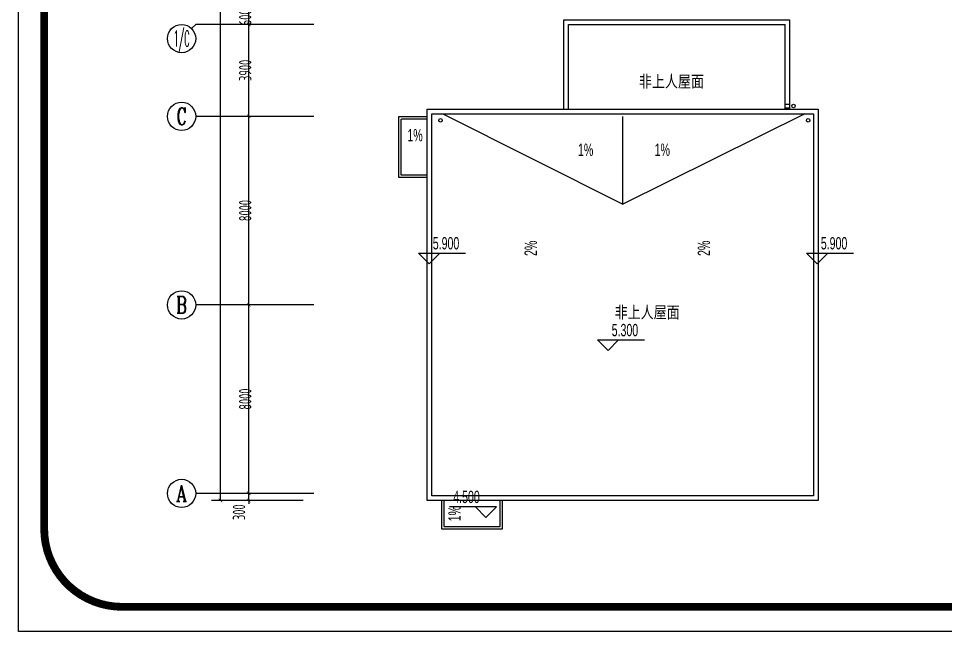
# Model space of a CAD drawing. Header units: inches. Extents: x 871252 to 1312932, y -88801 to 86720.
# Drawn here: x 1039901 to 1079251, y 7391 to 33400 of the extents above; entities that cross this region are included whole.
import ezdxf
from ezdxf.enums import TextEntityAlignment as Align

# ---------------------------------------------------------------- set-up
doc = ezdxf.new("R2010")
doc.units = ezdxf.units.IN
doc.header["$MEASUREMENT"] = 0
doc.linetypes.add('DASH', pattern=[0.35, 0.25, -0.1])
for name, color, linetype in [('0-雨水', 141, 'Continuous'), ('AXIS', 3, 'Continuous'), ('AXIS_TEXT', 7, 'Continuous'), ('DIM_ELEV', 3, 'Continuous'), ('DIM_SYMB', 3, 'Continuous'), ('PUB_STRM', 4, 'Continuous'), ('PUB_TEXT', 151, 'Continuous'), ('STAIR', 6, 'Continuous'), ('外框', 7, 'Continuous')]:
    doc.layers.add(name, color=color, linetype=linetype)
doc.styles.add('_TCH_AXIS', font='COMPLEX', dxfattribs={"bigfont": 'GBCBIG'})
doc.styles.add('_TCH_DIM', font='stylu.ttf')
doc.styles.add('_TCH_DIM_T3', font='TSSDENG', dxfattribs={"width": 0.64, "bigfont": 'TSSDCHN'})
doc.styles.add('COMPLEX', font='stylu.ttf')
doc.dimstyles.new('_TCH_ARCH&&150', dxfattribs={"dimtxt": 525, "dimasz": 150, "dimexe": 375, "dimexo": 450, "dimgap": 150, "dimtad": 1, "dimdec": 0, "dimzin": 0, "dimdsep": 46, "dimtxsty": '_TCH_DIM_T3', "dimblk": 'ARCHTICK', "dimcen": 0.09, "dimclrt": 7, "dimazin": 2, "dimtfac": 1, "dimtdec": 0, "dimtix": 1, "dimtmove": 2, "dimatfit": 3, "dimfxl": 0, "dimtolj": 1, "dimtzin": 0, "dimarcsym": 0})

# ---------------------------------------------------------------- blocks, each defined once
blk = doc.blocks.new('_ArchTick')
at = {"color": 0, "linetype": 'ByBlock', "const_width": 0.15}
blk.add_lwpolyline([(-0.5, -0.5), (0.5, 0.5)], dxfattribs=at)
blk = doc.blocks.new('*D67')
at = {"layer": 'AXIS', "color": 0, "lineweight": -2, "transparency": 16777216}
for p, q in [((1049673, 13250), (1049673, 13400)), ((1051983, 13250), (1049298, 13250)), ((1049673, 12950), (1049673, 13250)), ((1051983, 12950), (1049298, 12950)), ((1049673, 12950), (1049673, 12800))]:
    blk.add_line(p, q, dxfattribs=at)
at = {"layer": 'Defpoints', "color": 0, "transparency": 16777216}
for p in [(1049673, 13250), (1052433, 13250), (1052433, 12950)]:
    blk.add_point(p, dxfattribs=at)
at = {"layer": 'AXIS', "color": 0, "lineweight": -2, "transparency": 16777216, "xscale": 150, "yscale": 150, "zscale": 150}
for p, rotation in [((1049673, 13250), 270), ((1049673, 12950), 90)]:
    blk.add_blockref('_ArchTick', p, dxfattribs=dict(at, rotation=rotation))
at = {"layer": 'AXIS', "color": 7, "transparency": 16777216, "insert": (1049260, 12451), "char_height": 525, "attachment_point": 5, "rotation": 90, "style": '_TCH_DIM_T3'}
blk.add_mtext('\\A1;300', dxfattribs=at)
blk = doc.blocks.new('*D68')
at = {"layer": 'AXIS', "color": 0, "lineweight": -2, "transparency": 16777216}
for p, q in [((1051983, 21250), (1049298, 21250)), ((1049673, 13250), (1049673, 21250)), ((1051983, 13250), (1049298, 13250))]:
    blk.add_line(p, q, dxfattribs=at)
at = {"layer": 'Defpoints', "color": 0, "transparency": 16777216}
for p in [(1049673, 21250), (1052433, 21250), (1052433, 13250)]:
    blk.add_point(p, dxfattribs=at)
at = {"layer": 'AXIS', "color": 0, "lineweight": -2, "transparency": 16777216, "xscale": 150, "yscale": 150, "zscale": 150}
for p, rotation in [((1049673, 21250), 90), ((1049673, 13250), 270)]:
    blk.add_blockref('_ArchTick', p, dxfattribs=dict(at, rotation=rotation))
at = {"layer": 'AXIS', "color": 7, "transparency": 16777216, "insert": (1049523, 17250), "char_height": 525, "attachment_point": 5, "rotation": 90, "style": '_TCH_DIM_T3'}
blk.add_mtext('\\A1;8000', dxfattribs=at)
blk = doc.blocks.new('*D69')
at = {"layer": 'AXIS', "color": 0, "lineweight": -2, "transparency": 16777216}
for p, q in [((1051983, 29250), (1049298, 29250)), ((1049673, 21250), (1049673, 29250)), ((1051983, 21250), (1049298, 21250))]:
    blk.add_line(p, q, dxfattribs=at)
at = {"layer": 'Defpoints', "color": 0, "transparency": 16777216}
for p in [(1049673, 29250), (1052433, 29250), (1052433, 21250)]:
    blk.add_point(p, dxfattribs=at)
at = {"layer": 'AXIS', "color": 0, "lineweight": -2, "transparency": 16777216, "xscale": 150, "yscale": 150, "zscale": 150}
for p, rotation in [((1049673, 29250), 90), ((1049673, 21250), 270)]:
    blk.add_blockref('_ArchTick', p, dxfattribs=dict(at, rotation=rotation))
at = {"layer": 'AXIS', "color": 7, "transparency": 16777216, "insert": (1049523, 25250), "char_height": 525, "attachment_point": 5, "rotation": 90, "style": '_TCH_DIM_T3'}
blk.add_mtext('\\A1;8000', dxfattribs=at)
blk = doc.blocks.new('*D70')
at = {"layer": 'AXIS', "color": 0, "lineweight": -2, "transparency": 16777216}
for p, q in [((1051983, 33150), (1049298, 33150)), ((1049673, 29250), (1049673, 33150)), ((1051983, 29250), (1049298, 29250))]:
    blk.add_line(p, q, dxfattribs=at)
at = {"layer": 'Defpoints', "color": 0, "transparency": 16777216}
for p in [(1049673, 33150), (1052433, 33150), (1052433, 29250)]:
    blk.add_point(p, dxfattribs=at)
at = {"layer": 'AXIS', "color": 0, "lineweight": -2, "transparency": 16777216, "xscale": 150, "yscale": 150, "zscale": 150}
for p, rotation in [((1049673, 33150), 90), ((1049673, 29250), 270)]:
    blk.add_blockref('_ArchTick', p, dxfattribs=dict(at, rotation=rotation))
at = {"layer": 'AXIS', "color": 7, "transparency": 16777216, "insert": (1049523, 31200), "char_height": 525, "attachment_point": 5, "rotation": 90, "style": '_TCH_DIM_T3'}
blk.add_mtext('\\A1;3900', dxfattribs=at)
blk = doc.blocks.new('*D71')
at = {"layer": 'AXIS', "color": 0, "lineweight": -2, "transparency": 16777216}
for p, q in [((1051983, 33750), (1049298, 33750)), ((1049673, 33150), (1049673, 33750)), ((1051983, 33150), (1049298, 33150))]:
    blk.add_line(p, q, dxfattribs=at)
at = {"layer": 'Defpoints', "color": 0, "transparency": 16777216}
for p in [(1049673, 33750), (1052433, 33750), (1052433, 33150)]:
    blk.add_point(p, dxfattribs=at)
at = {"layer": 'AXIS', "color": 0, "lineweight": -2, "transparency": 16777216, "xscale": 150, "yscale": 150, "zscale": 150}
for p, rotation in [((1049673, 33750), 90), ((1049673, 33150), 270)]:
    blk.add_blockref('_ArchTick', p, dxfattribs=dict(at, rotation=rotation))
at = {"layer": 'AXIS', "color": 7, "transparency": 16777216, "insert": (1049523, 33450), "char_height": 525, "attachment_point": 5, "rotation": 90, "style": '_TCH_DIM_T3'}
blk.add_mtext('\\A1;600', dxfattribs=at)
blk = doc.blocks.new('*D78')
at = {"layer": 'AXIS', "color": 0, "lineweight": -2, "transparency": 16777216}
for p, q in [((1051983, 77610), (1048098, 77610)), ((1048473, 12950), (1048473, 77610)), ((1051983, 12950), (1048098, 12950))]:
    blk.add_line(p, q, dxfattribs=at)
at = {"layer": 'Defpoints', "color": 0, "transparency": 16777216}
for p in [(1048473, 77610), (1052433, 77610), (1052433, 12950)]:
    blk.add_point(p, dxfattribs=at)
at = {"layer": 'AXIS', "color": 0, "lineweight": -2, "transparency": 16777216, "xscale": 150, "yscale": 150, "zscale": 150}
for p, rotation in [((1048473, 77610), 90), ((1048473, 12950), 270)]:
    blk.add_blockref('_ArchTick', p, dxfattribs=dict(at, rotation=rotation))
at = {"layer": 'AXIS', "color": 7, "transparency": 16777216, "insert": (1048323, 45280), "char_height": 525, "attachment_point": 5, "rotation": 90, "style": '_TCH_DIM_T3'}
blk.add_mtext('\\A1;64660', dxfattribs=at)
blk = doc.blocks.new('_AXISO')
blk.add_circle((0, 0), 0.5)
at = {"layer": 'AXIS_TEXT', "style": 'COMPLEX', "width": 1.041667}
blk.add_attdef('A', text='', height=0.56, dxfattribs=at).set_placement((-0.25, -0.28), (0.25, -0.28), align=Align.FIT)

msp = doc.modelspace()

# ---------------------------------------------------------------- linework, layer by layer
at = {"layer": '0-雨水'}
for p, q in [((1057917.4, 29349.7), (1065551.2, 25527.8)), ((1073282.9, 29349.7), (1065551.2, 25527.8)), ((1065551.2, 25527.8), (1065551.2, 29249.7))]:
    msp.add_line(p, q, dxfattribs=at)
at = {"layer": 'AXIS'}
for p, q in [((1047247.1, 32973.9), (1047422.8, 33149.7)), ((1052433.3, 33149.7), (1047422.8, 33149.7)), ((1052433.3, 29249.7), (1047422.8, 29249.7)), ((1052433.3, 21249.7), (1047422.8, 21249.7)), ((1052433.3, 13249.7), (1047422.8, 13249.7))]:
    msp.add_line(p, q, dxfattribs=at)
at = {"layer": 'DIM_ELEV'}
for p, q in [((1057330.1, 22995.7), (1056880.1, 23445.7)), ((1056880.1, 23445.7), (1058875.7, 23445.7)), ((1057330.1, 22995.7), (1057780.1, 23445.7)), ((1073803.2, 22995.7), (1073353.2, 23445.7)), ((1073353.2, 23445.7), (1075348.8, 23445.7)), ((1073803.2, 22995.7), (1074253.2, 23445.7)), ((1064925.5, 19309.3), (1064475.5, 19759.3)), ((1064475.5, 19759.3), (1066471.1, 19759.3)), ((1064925.5, 19309.3), (1065375.5, 19759.3)), ((1060195, 12681.3), (1058199.4, 12681.3)), ((1059745, 12231.3), (1059295, 12681.3)), ((1059745, 12231.3), (1060195, 12681.3))]:
    msp.add_line(p, q, dxfattribs=at)
at = {"layer": 'DIM_SYMB'}
for points in [[(1057180.9, 28028.9, 0, 0, 0), (1056629.9, 28028.9, 120, 0, 0), (1056179.9, 28028.9, 0, 0, 0)], [(1064667.8, 27413.4, 0, 0, 0), (1063630.3, 27413.4, 120, 0, 0), (1063180.3, 27413.4, 0, 0, 0)], [(1066434.5, 27413.4, 0, 0, 0), (1067472.1, 27413.4, 120, 0, 0), (1067922.1, 27413.4, 0, 0, 0)], [(1062065.4, 22885.3, 0, 0, 0), (1062065.4, 23922.9, 120, 0, 0), (1062065.4, 24372.9, 0, 0, 0)], [(1069413.9, 22885.3, 0, 0, 0), (1069413.9, 23922.9, 120, 0, 0), (1069413.9, 24372.9, 0, 0, 0)], [(1058826.7, 12807.2, 0, 0, 0), (1058826.7, 12319.8, 120, 0, 0), (1058826.7, 11869.8, 0, 0, 0)]]:
    msp.add_lwpolyline(points, format="xyseb", dxfattribs=at)
at = {"layer": 'PUB_STRM', "linetype": 'DASH'}
for p, q in [((1072451.2, 29764.4), (1072651.2, 29764.4)), ((1072451.2, 29614.4), (1072651.2, 29614.4))]:
    msp.add_line(p, q, dxfattribs=at)
at = {"layer": 'PUB_STRM'}
for centre in [(1072801.2, 29689.4), (1057816.7, 29078.1), (1073425.4, 29078.1)]:
    msp.add_circle(centre, 75, dxfattribs=at)
at = {"layer": 'STAIR'}
for p, q in [((1063051.2, 29549.7), (1063051.2, 33349.7)), ((1063051.2, 33349.7), (1072651.2, 33349.7)), ((1063251.2, 29549.7), (1063251.2, 33149.7)), ((1063251.2, 33149.7), (1072451.2, 33149.7)), ((1072451.2, 29549.7), (1072451.2, 33149.7)), ((1072651.2, 29549.7), (1072651.2, 33349.7)), ((1063051.2, 29549.7), (1063251.2, 29549.7)), ((1072451.2, 29549.7), (1072651.2, 29549.7)), ((1058051.2, 11749.7), (1060451.2, 11749.7))]:
    msp.add_line(p, q, dxfattribs=at)
for points in [[(1057251.2, 29549.7), (1073851.2, 29549.7), (1073851.2, 12949.7), (1057251.2, 12949.7)], [(1057451.2, 29349.7), (1073651.2, 29349.7), (1073651.2, 13149.7), (1057451.2, 13149.7)]]:
    msp.add_lwpolyline(points, close=True, dxfattribs=at)
for points in [[(1057251.2, 26649.7), (1056051.2, 26649.7), (1056051.2, 29249.7), (1057251.2, 29249.7)], [(1057851.2, 12949.7), (1057851.2, 11749.7), (1060451.2, 11749.7), (1060451.2, 12949.7)]]:
    msp.add_lwpolyline(points, dxfattribs=at)
at = {"layer": 'STAIR', "linetype": 'DASH'}
for points in [[(1057251.2, 26749.7), (1056151.2, 26749.7), (1056151.2, 29149.7), (1057251.2, 29149.7)], [(1057951.2, 12949.7), (1057951.2, 11849.7), (1060351.2, 11849.7), (1060351.2, 12949.7)]]:
    msp.add_lwpolyline(points, dxfattribs=at)
at = {"layer": '外框', "lineweight": -2}
for p, q in [((1039900.8, 7391.5), (1039900.8, 86720.3)), ((1153106, 7391.5), (1039900.8, 7391.5))]:
    msp.add_line(p, q, dxfattribs=at)
at = {"layer": '外框', "lineweight": -2, "const_width": 330.9}
msp.add_lwpolyline([(1044299, 8435.7), (1148539.6, 8435.7, 0.4142136), (1151848.8, 11744.9), (1151848.8, 82339.2, 0.4142136), (1148539.6, 85648.4), (1044299, 85648.4, 0.4142136), (1040989.8, 82339.2), (1040989.8, 11744.9, 0.4142136)], format="xyb", close=True, dxfattribs=at)

# ---------------------------------------------------------------- block references
at = {"layer": 'AXIS'}
ref = msp.add_blockref('_AXISO', (1046822.8, 32549.7), dxfattribs=dict(at, xscale=1200, yscale=1200, zscale=1200))
ref.add_attrib('A', '1/C', dxfattribs={"layer": 'AXIS_TEXT', "height": 678.82, "style": '_TCH_AXIS', "width": 0.403846}).set_placement((1046483.4, 32210.3), (1047162.3, 32210.3), align=Align.FIT)
ref = msp.add_blockref('_AXISO', (1046822.8, 29249.7), dxfattribs=dict(at, xscale=1200, yscale=1200, zscale=1200))
ref.add_attrib('A', 'C', dxfattribs={"layer": 'AXIS_TEXT', "height": 729.3, "style": '_TCH_AXIS', "width": 0.8}).set_placement((1046614.5, 28885), (1047031.2, 28885), align=Align.FIT)
ref = msp.add_blockref('_AXISO', (1046822.8, 21249.7), dxfattribs=dict(at, xscale=1200, yscale=1200, zscale=1200))
ref.add_attrib('A', 'B', dxfattribs={"layer": 'AXIS_TEXT', "height": 705.1, "style": '_TCH_AXIS', "width": 0.8}).set_placement((1046594.5, 20897.1), (1047051.2, 20897.1), align=Align.FIT)
ref = msp.add_blockref('_AXISO', (1046822.8, 13249.7), dxfattribs=dict(at, xscale=1200, yscale=1200, zscale=1200))
ref.add_attrib('A', 'A', dxfattribs={"layer": 'AXIS_TEXT', "height": 692.8, "style": '_TCH_AXIS', "width": 0.8}).set_placement((1046585.3, 12903.3), (1047060.4, 12903.3), align=Align.FIT)

# ---------------------------------------------------------------- texts
at = {"layer": 'PUB_TEXT', "style": '_TCH_DIM'}
for s, height, width, p in [('非上人屋面', 506.38, 0.8, (1066236.2, 30479.9)), ('1%', 525, 0.64, (1056408.4, 28186.4)), ('1%', 525, 0.64, (1063652, 27570.9)), ('1%', 525, 0.64, (1066906.3, 27570.9)), ('5.900', 525, 0.64, (1057486.7, 23603.2)), ('5.900', 525, 0.64, (1073959.8, 23603.2)), ('非上人屋面', 506.38, 0.8, (1065206.3, 20683.9)), ('5.300', 525, 0.64, (1065082.1, 19916.8)), ('4.500', 525, 0.64, (1058356, 12838.8))]:
    msp.add_text(s, height=height, dxfattribs=dict(at, width=width)).set_placement(p)
at = {"layer": 'PUB_TEXT', "style": '_TCH_DIM', "width": 0.64}
for s, p in [('2%', (1061907.9, 23325.1)), ('2%', (1069256.4, 23325.1)), ('1%', (1058669.2, 12066.5))]:
    msp.add_text(s, height=525, rotation=90, dxfattribs=at).set_placement(p)

# ---------------------------------------------------------------- dimensions: what is measured, and where the dimension line sits
at = {"layer": 'AXIS'}
for p1, p2, distance, picture, middle in [((1052433.3, 12949.7), (1052433.3, 77609.9), 3960.5, '*D78', (1048322.8, 45279.8)), ((1052433.3, 33149.7), (1052433.3, 33749.7), 2760.5, '*D71', (1049522.8, 33449.7)), ((1052433.3, 29249.7), (1052433.3, 33149.7), 2760.5, '*D70', (1049522.8, 31199.7)), ((1052433.3, 21249.7), (1052433.3, 29249.7), 2760.5, '*D69', (1049522.8, 25249.7)), ((1052433.3, 13249.7), (1052433.3, 21249.7), 2760.5, '*D68', (1049522.8, 17249.7))]:
    dim = msp.add_aligned_dim(p1=p1, p2=p2, distance=distance, dimstyle='_TCH_ARCH&&150', dxfattribs=at)
    dim.commit()
    dim.dimension.update_dxf_attribs({"geometry": picture, "text_midpoint": middle})
dim = msp.add_linear_dim(base=(1049672.8, 13249.7), p1=(1052433.3, 12949.7), p2=(1052433.3, 13249.7), angle=90, dimstyle='_TCH_ARCH&&150', dxfattribs=at)
dim.commit()
dim.dimension.update_dxf_attribs({"geometry": '*D67', "text_midpoint": (1049260.3, 12450.7), "dimtype": 161})

doc.saveas('drawing.dxf')
